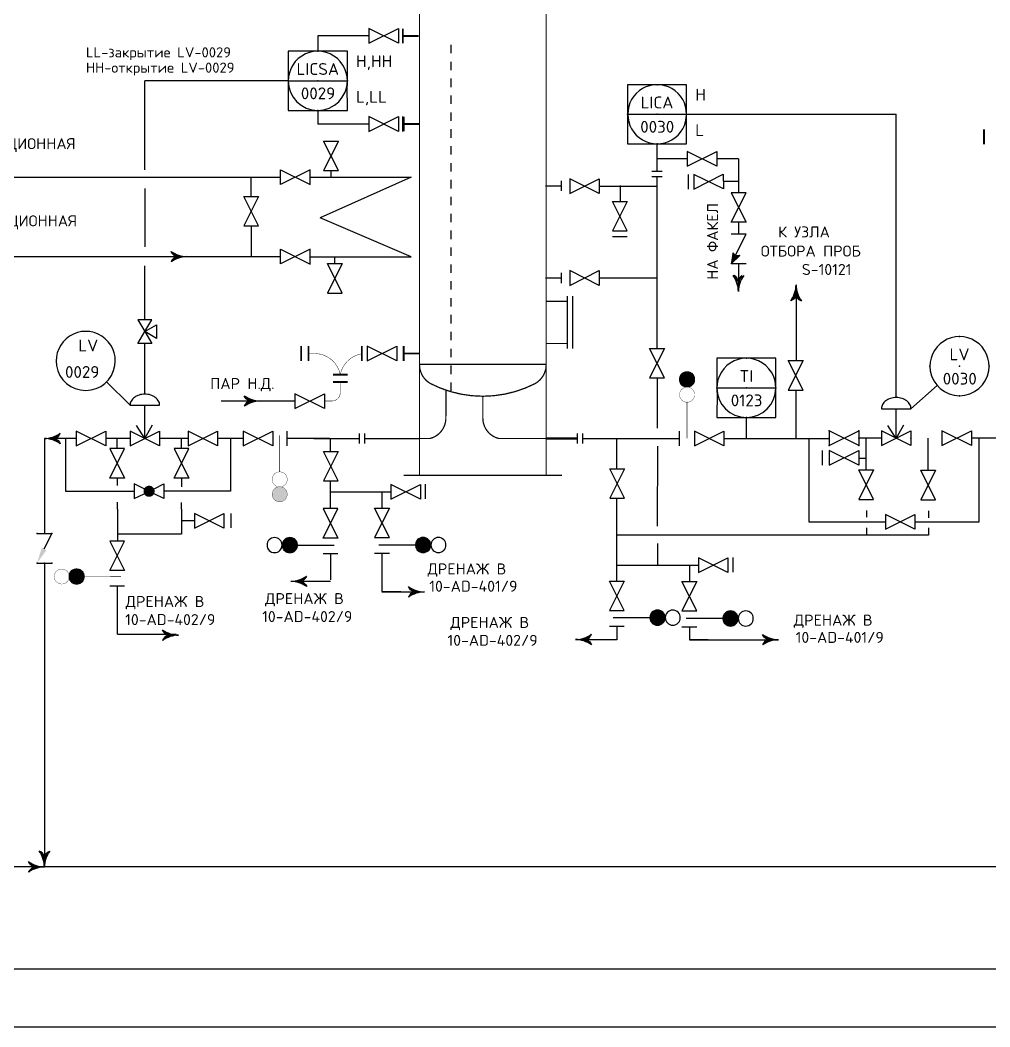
# Model space of a CAD drawing. Extents: x 71 to 279, y 48 to 143.
# Drawn here: x 145.03 to 156.51, y 52.26 to 64.18 of the extents above; entities that cross this region are included whole.
import ezdxf
from ezdxf.enums import TextEntityAlignment as Align

# ---------------------------------------------------------------- set-up
doc = ezdxf.new("R2010")
doc.units = 0
doc.header["$MEASUREMENT"] = 0
doc.linetypes.add('DASH', pattern=[0.15625, 0.09375, -0.0625])
doc.linetypes.add('SDASH', pattern=[0.09375, 0.046875, -0.046875])
doc.layers.get('0').update_dxf_attribs({"linetype": 'CONTINUOUS'})
doc.layers.get('DEFPOINTS').update_dxf_attribs({"linetype": 'CONTINUOUS'})
for name, color, linetype in [('DESIGNDATA', 7, 'CONTINUOUS'), ('IN-ATTRIBS', 7, 'CONTINUOUS'), ('IN-EQUIPMENT', 7, 'CONTINUOUS'), ('IN-INST-TAP', 7, 'CONTINUOUS'), ('IN-INSTRUMENT', 7, 'SDASH'), ('IN-MAJ-PROC', 7, 'CONTINUOUS'), ('IN-MIN-PROC', 7, 'CONTINUOUS'), ('IN-PNEUMATIC', 7, 'CONTINUOUS'), ('IN-TEXT', 51, 'CONTINUOUS')]:
    doc.layers.add(name, color=color, linetype=linetype)
doc.styles.add('ATTRIBS', font='SIMPLEX', dxfattribs={"width": 0.8, "height": 0.125})
doc.styles.add('NARROW', font='simplex', dxfattribs={"width": 0.75, "height": 0.1})
doc.styles.add('S1', font='SIMPLEX.shx')
doc.styles.add('SIMPLEX', font='SIMPLEX')

# ---------------------------------------------------------------- blocks, each defined once
blk = doc.blocks.new('VALVTEXT')
at = {"layer": 'IN-ATTRIBS'}
for p in [(0, 0.0625), (0, 0), (0.25, 0.0625), (0.25, 0), (0, -0.0625), (0.25, -0.0625)]:
    blk.add_point(p, dxfattribs=at)
at = {"layer": 'IN-ATTRIBS', "style": 'S1', "flags": 1}
for tag, p in [('IDNUM', (0.125, 0.5625)), ('DWGNO', (0.125, 0.4375)), ('FILENO', (0.125, 0.3125))]:
    blk.add_attdef(tag, text='', height=0.1, dxfattribs=at).set_placement(p, align=Align.CENTER)
at = {"layer": 'IN-ATTRIBS', "style": 'S1'}
for tag, p in [('MODE', (0.125, 0.078125)), ('SIZE', (0.125, -0.1875))]:
    blk.add_attdef(tag, text='', height=0.1, dxfattribs=at).set_placement(p, align=Align.CENTER)
blk = doc.blocks.new('BUBTEXT')
at = {"layer": 'IN-ATTRIBS'}
for p in [(0, 0.25), (-0.25, 0), (0, 0), (0.25, 0), (0, -0.25)]:
    blk.add_point(p, dxfattribs=at)
at = {"layer": 'IN-ATTRIBS', "flags": 1}
for tag, style, width, p in [('IDNUM', 'ATTRIBS', 0.8, (0.0087, 0.5838)), ('DWGNO', 'ATTRIBS', 0.8, (0.0029, 0.4474)), ('FILENO', 'ATTRIBS', 0.8, (-0.003, 0.3111)), ('LOC', 'ATTRIBS', 0.8, (-0.0799, -0.422)), ('SIG', 'ATTRIBS', 0.8, (-0.0872, -0.5633)), ('INSTALL', 'ATTRIBS', 0.8, (-0.0872, -0.6994)), ('SERV', 'ATTRIBS', 0.8, (-0.0834, -0.8376)), ('DATE', 'ATTRIBS', 0.8, (-0.0881, -0.9694)), ('DES', 'NARROW', 0.75, (-0.0866, -1.1017)), ('CSYS', 'NARROW', 0.75, (-0.0866, -1.2425))]:
    blk.add_attdef(tag, text='', height=0.1, dxfattribs=dict(at, style=style, width=width)).set_placement(p, align=Align.CENTER)
at = {"layer": 'IN-ATTRIBS', "style": 'ATTRIBS', "flags": 1}
blk.add_attdef('SYSCDI', text='', height=0.1, dxfattribs=at).set_placement((-0.3125, 0.3125), align=Align.RIGHT)
at = {"layer": 'IN-ATTRIBS', "style": 'S1'}
for tag, p in [('XT', (0.3241, 0.2568)), ('A1', (0.3233, 0.1153)), ('A2', (0.3233, -0.0347)), ('A3', (0.3233, -0.1847)), ('RES', (0.3233, -0.3422))]:
    blk.add_attdef(tag, p, '', height=0.1, dxfattribs=at)
at = {"layer": 'IN-ATTRIBS', "style": 'ATTRIBS'}
blk.add_attdef('SYSCDV', text='', height=0.1, dxfattribs=at).set_placement((-0.3125, 0.1411), align=Align.RIGHT)
at = {"layer": 'IN-ATTRIBS', "style": 'S1'}
for tag, p in [('INSTTYPE', (-0.0002, 0.0499)), ('TAGNUM', (0.0019, -0.1561)), ('MD', (0.4017, -0.5655)), ('SZ', (0.4017, -0.6963))]:
    blk.add_attdef(tag, text='', height=0.1, dxfattribs=at).set_placement(p, align=Align.CENTER)
blk = doc.blocks.new('PH29')
at = {"layer": 'IN-ATTRIBS'}
for p in [(0, 0.25), (-0.25, 0), (0, 0), (0.25, 0), (0, -0.25)]:
    blk.add_point(p, dxfattribs=at)
at = {"layer": 'IN-ATTRIBS', "flags": 1}
for tag, style, width, p in [('IDNUM', 'ATTRIBS', 0.8, (0.0087, 0.5838)), ('DWGNO', 'ATTRIBS', 0.8, (0.0029, 0.4474)), ('FILENO', 'ATTRIBS', 0.8, (-0.003, 0.3111)), ('LOC', 'ATTRIBS', 0.8, (-0.0799, -0.422)), ('SIG', 'ATTRIBS', 0.8, (-0.0872, -0.5633)), ('INSTALL', 'ATTRIBS', 0.8, (-0.0872, -0.6994)), ('SERV', 'ATTRIBS', 0.8, (-0.0834, -0.8376)), ('DATE', 'ATTRIBS', 0.8, (-0.0881, -0.9694)), ('DES', 'NARROW', 0.75, (-0.0866, -1.1017)), ('CSYS', 'NARROW', 0.75, (-0.0866, -1.2425))]:
    blk.add_attdef(tag, text='', height=0.1, dxfattribs=dict(at, style=style, width=width)).set_placement(p, align=Align.CENTER)
at = {"layer": 'IN-ATTRIBS', "style": 'ATTRIBS', "flags": 1}
blk.add_attdef('SYSCDI', text='', height=0.1, dxfattribs=at).set_placement((-0.3125, 0.3125), align=Align.RIGHT)
at = {"layer": 'IN-ATTRIBS', "style": 'S1'}
for tag, p in [('XT', (0.3241, 0.2568)), ('A1', (0.3233, 0.1153)), ('A2', (0.3233, -0.0347)), ('A3', (0.3233, -0.1847)), ('RES', (0.3233, -0.3422))]:
    blk.add_attdef(tag, p, '', height=0.1, dxfattribs=at)
at = {"layer": 'IN-ATTRIBS', "style": 'ATTRIBS'}
blk.add_attdef('SYSCDV', text='', height=0.1, dxfattribs=at).set_placement((-0.3125, 0.1411), align=Align.RIGHT)
at = {"layer": 'IN-ATTRIBS', "style": 'S1'}
for tag, p in [('INSTTYPE', (-0.0002, 0.0499)), ('TAGNUM', (0.0019, -0.1561)), ('MD', (0.4017, -0.5655)), ('SZ', (0.4017, -0.6963))]:
    blk.add_attdef(tag, text='', height=0.1, dxfattribs=at).set_placement(p, align=Align.CENTER)

msp = doc.modelspace()

# ---------------------------------------------------------------- hatches: boundary and pattern name
h = msp.add_hatch()
h.set_pattern_fill('ANSI37', color=2, scale=0.00014, angle=-90, style=0)
h.set_pattern_definition([(315, (-147.2585619, 497.06890536), (0.00031430896424, 0.00031430896424), []), (45, (-147.2585619, 497.06890536), (-0.00031430896424, 0.00031430896424), [])])
edge = h.paths.add_edge_path()
edge.add_line((153.452, 61.295), (153.552, 61.392))
edge.add_line((153.552, 61.392), (153.499, 61.387))
edge.add_line((153.499, 61.387), (153.473, 61.426))
edge.add_line((153.473, 61.426), (153.453, 61.296))
h = msp.add_hatch()
h.set_pattern_fill('ANSI37', color=2, scale=0.00014, style=0)
h.set_pattern_definition([(45, (-263.2072782, -222.72118416), (-0.00031430896424, 0.00031430896424), []), (135, (-263.2072782, -222.72118416), (-0.00031430896424, -0.00031430896424), [])])
edge = h.paths.add_edge_path()
edge.add_arc((152.928, 59.925), 0.0892, 359.9532, 539.9532)
edge.add_arc((152.928, 59.925), 0.0892, 179.9532, 359.9532)
h = msp.add_hatch()
h.set_pattern_fill('ANSI35', color=2, scale=0.00014, style=0)
h.set_pattern_definition([(45, (-259.6896167, -224.8749645), (-0.0006286179285, 0.0006286179285), []), (45, (-259.6889881, -224.8749645), (-0.0006286179285, 0.0006286179285), [0.00111125, -0.00022225, 0, -0.00022225])])
edge = h.paths.add_edge_path()
edge.add_arc((148.104, 58.564), 0.0892, 179.9534, 359.9534)
edge.add_arc((148.104, 58.564), 0.0892, 359.9534, 539.9534)
h = msp.add_hatch()
h.set_pattern_fill('ANSI37', color=2, scale=0.00014, style=0)
h.set_pattern_definition([(135.01658687, (472.05673265, -226.4386483), (0.00031421796004, 0.0003143999421), []), (45.01658687, (472.05673265, -226.4386483), (0.0003143999421, -0.00031421796004), [])])
edge = h.paths.add_edge_path()
edge.add_arc((148.225, 57.962), 0.0892, 270.0166, 450.0166)
edge.add_arc((148.225, 57.962), 0.0892, 90.0166, 270.0166)
h = msp.add_hatch()
h.set_pattern_fill('ANSI37', color=2, scale=0.00014, style=0)
h.set_pattern_definition([(45, (-173.94627504, -226.53191884), (-0.00031430896424, 0.00031430896424), []), (135, (-173.94627504, -226.53191884), (-0.00031430896424, -0.00031430896424), [])])
edge = h.paths.add_edge_path()
edge.add_arc((149.803, 57.963), 0.0892, 90, 270)
edge.add_arc((149.803, 57.963), 0.0892, 270, 450)
h = msp.add_hatch()
h.set_pattern_fill('ANSI37', color=2, scale=0.00014, style=0)
h.set_pattern_definition([(45, (-260.8601394, -235.32330407), (-0.00031430896424, 0.00031430896424), []), (135, (-260.8601394, -235.32330407), (-0.00031430896424, -0.00031430896424), [])])
edge = h.paths.add_edge_path()
edge.add_arc((145.7, 57.59), 0.0892, -89.9468, 90.0532, ccw=False)
edge.add_arc((145.7, 57.59), 0.0892, 90.0532, 270.0532, ccw=False)
h = msp.add_hatch()
h.set_pattern_fill('ANSI37', color=2, scale=0.00014, style=0)
h.set_pattern_definition([(45, (-171.17174664, -227.39156094), (-0.00031430896424, 0.00031430896424), []), (135, (-171.17174664, -227.39156094), (-0.00031430896424, -0.00031430896424), [])])
edge = h.paths.add_edge_path()
edge.add_arc((152.578, 57.103), 0.0892, 90, 270)
edge.add_arc((152.578, 57.103), 0.0892, 270, 450)
h = msp.add_hatch()
h.set_pattern_fill('ANSI37', color=2, scale=0.00014, style=0)
h.set_pattern_definition([(45, (-170.3074646, -227.40117207), (-0.00031430896424, 0.00031430896424), []), (135, (-170.3074646, -227.40117207), (-0.00031430896424, -0.00031430896424), [])])
edge = h.paths.add_edge_path()
edge.add_arc((153.442, 57.093), 0.0892, 90, 270)
edge.add_arc((153.442, 57.093), 0.0892, 270, 450)

# ---------------------------------------------------------------- linework, layer by layer
at = {"color": 7, "linetype": 'Continuous'}
for p, q in [((148.556, 63.993), (148.556, 63.812)), ((148.206, 63.462), (146.508, 63.462)), ((148.556, 63.112), (148.556, 62.95))]:
    msp.add_line(p, q, dxfattribs=at)
at = {"color": 5, "linetype": 'DASH'}
msp.add_line((150.135, 59.788), (150.135, 63.913), dxfattribs=at)
at = {"linetype": 'Continuous'}
for p, q in [((148.206, 63.462), (148.906, 63.462)), ((152.222, 63.066), (152.922, 63.066)), ((152.922, 63.066), (155.404, 63.066)), ((155.404, 59.71), (155.404, 63.066)), ((152.572, 62.39), (152.572, 62.716)), ((146.508, 62.188), (146.508, 61.496)), ((146.508, 60.631), (146.508, 61.271)), ((155.404, 60.21), (155.404, 60.21)), ((153.28, 59.825), (153.98, 59.825)), ((153.63, 59.225), (153.63, 59.475)), ((146.508, 59.226), (146.408, 59.38)), ((146.508, 59.225), (146.597, 59.386)), ((155.404, 59.226), (155.304, 59.38)), ((155.404, 59.225), (155.493, 59.386)), ((148.706, 57.766), (148.706, 57.733))]:
    msp.add_line(p, q, dxfattribs=at)
msp.add_line((149.563, 62.863), (149.563, 63.038))
at = {"color": 5, "linetype": 'Continuous'}
for p, q in [((152.93, 62.538), (152.573, 62.538)), ((153.536, 62.539), (153.28, 62.539)), ((153.536, 62.539), (153.536, 62.136)), ((148.712, 62.399), (148.712, 62.321)), ((143.125, 62.321), (148.115, 62.321)), ((147.766, 62.093), (147.766, 62.319)), ((148.465, 62.321), (149.663, 62.321)), ((149.663, 62.321), (148.582, 61.839)), ((152.572, 60.292), (152.572, 62.328)), ((153.536, 62.268), (153.357, 62.268)), ((151.889, 62.214), (152.572, 62.214)), ((152.134, 62.22), (152.134, 62.033)), ((149.663, 61.377), (148.582, 61.839)), ((153.535, 61.786), (153.535, 61.645)), ((147.766, 61.743), (147.766, 61.377)), ((143.185, 61.379), (148.115, 61.379)), ((148.465, 61.377), (149.663, 61.377)), ((148.758, 61.298), (148.758, 61.377)), ((153.536, 61.295), (153.536, 60.967)), ((152.572, 61.126), (151.889, 61.126)), ((154.219, 61.044), (154.219, 60.148)), ((152.572, 59.942), (152.572, 59.348)), ((154.214, 59.798), (154.214, 59.225)), ((148.285, 59.669), (147.413, 59.669)), ((145.57, 59.225), (145.57, 58.6)), ((146.182, 59.105), (146.182, 59.222)), ((146.942, 59.105), (146.942, 59.225)), ((147.522, 59.225), (147.522, 58.6)), ((148.706, 59.072), (148.706, 59.225)), ((151.69, 59.225), (152.84, 59.225)), ((152.097, 58.867), (152.097, 59.227)), ((153.365, 59.225), (154.61, 59.225)), ((154.37, 59.225), (154.37, 58.238)), ((155.229, 59.228), (154.96, 59.228)), ((155.048, 58.852), (155.048, 59.228)), ((155.783, 58.85), (155.783, 59.228)), ((156.969, 59.228), (156.296, 59.228)), ((156.388, 58.238), (156.388, 59.228)), ((152.576, 59.134), (152.574, 58.185)), ((146.182, 58.755), (146.182, 58.669)), ((146.942, 58.754), (146.942, 58.654)), ((148.706, 58.396), (148.706, 58.722)), ((145.57, 58.6), (146.383, 58.6)), ((147.522, 58.6), (146.733, 58.6)), ((148.706, 58.594), (149.316, 58.594)), ((149.315, 58.594), (149.315, 58.401)), ((149.316, 58.594), (149.422, 58.594)), ((146.185, 58.388), (146.185, 58.472)), ((146.942, 58.389), (146.942, 58.467)), ((152.097, 57.536), (152.097, 58.517)), ((146.185, 58.388), (146.185, 58.015)), ((146.942, 58.389), (146.942, 58.09)), ((155.052, 58.372), (155.052, 58.293)), ((155.787, 58.37), (155.787, 58.284)), ((147.095, 58.25), (146.942, 58.25)), ((154.37, 58.238), (155.279, 58.238)), ((155.626, 58.238), (156.388, 58.238)), ((146.94, 58.091), (146.185, 58.091)), ((155.787, 58.08), (152.097, 58.08)), ((155.052, 58.167), (155.052, 58.079)), ((155.787, 58.168), (155.787, 58.08)), ((152.576, 57.98), (152.576, 57.723)), ((148.706, 57.859), (148.706, 57.55)), ((149.315, 57.865), (149.315, 57.412)), ((152.097, 57.725), (152.955, 57.725)), ((152.955, 57.725), (153.062, 57.725)), ((152.955, 57.725), (152.955, 57.532)), ((148.706, 57.533), (148.237, 57.533)), ((146.182, 57.475), (146.182, 56.907)), ((149.538, 57.408), (149.315, 57.408)), ((149.315, 57.408), (149.818, 57.408)), ((146.186, 56.907), (146.877, 56.907)), ((152.097, 57), (152.097, 56.842)), ((152.955, 56.995), (152.955, 56.842)), ((152.097, 56.842), (151.628, 56.842)), ((152.955, 56.842), (154.009, 56.842)), ((153.178, 56.842), (152.955, 56.842)), ((97.353, 52.943), (166.985, 52.943))]:
    msp.add_line(p, q, dxfattribs=at)
at = {"color": 2}
for p, q in [((152.942, 62.351), (152.942, 62.179)), ((152.047, 61.619), (152.219, 61.619)), ((153.627, 61.645), (153.452, 61.645)), ((153.452, 61.295), (153.627, 61.645)), ((153.473, 61.426), (153.453, 61.296)), ((153.499, 61.387), (153.473, 61.426)), ((153.452, 61.295), (153.552, 61.392)), ((153.552, 61.392), (153.499, 61.387)), ((153.627, 61.295), (153.452, 61.295)), ((146.333, 59.619), (146.683, 59.619)), ((146.508, 59.225), (146.508, 59.619)), ((155.229, 59.578), (155.579, 59.578)), ((155.404, 59.228), (155.404, 59.578)), ((147.673, 59.138), (148.023, 59.313)), ((148.023, 59.138), (147.673, 59.313)), ((147.673, 59.313), (147.673, 59.138)), ((148.023, 59.313), (148.023, 59.138)), ((148.191, 59.313), (148.191, 59.138)), ((152.84, 59.138), (152.84, 59.313)), ((155.579, 59.141), (155.229, 59.316)), ((155.229, 59.141), (155.579, 59.316)), ((155.229, 59.316), (155.229, 59.141)), ((155.579, 59.316), (155.579, 59.141)), ((154.529, 59.081), (154.529, 58.911)), ((154.961, 58.993), (155.048, 58.993)), ((149.828, 58.683), (149.828, 58.509)), ((147.526, 58.335), (147.526, 58.165)), ((148.618, 58.396), (148.794, 58.046)), ((148.793, 58.396), (148.618, 58.396)), ((148.619, 58.046), (148.793, 58.396)), ((149.403, 58.401), (149.228, 58.051)), ((149.403, 58.051), (149.228, 58.401)), ((149.228, 58.401), (149.403, 58.401)), ((146.094, 57.66), (146.269, 58.01)), ((146.269, 58.01), (146.094, 58.01)), ((146.094, 58.01), (146.269, 57.66)), ((148.311, 57.961), (148.749, 57.961)), ((148.794, 58.046), (148.619, 58.046)), ((149.228, 58.051), (149.403, 58.051)), ((149.717, 57.961), (149.28, 57.961)), ((148.794, 57.859), (148.619, 57.859)), ((149.228, 57.865), (149.403, 57.865)), ((145.232, 57.75), (145.407, 57.75)), ((153.468, 57.815), (153.468, 57.642)), ((146.269, 57.66), (146.094, 57.66)), ((152.184, 57.186), (152.009, 57.536)), ((152.184, 57.536), (152.009, 57.186)), ((152.009, 57.536), (152.184, 57.536)), ((153.042, 57.182), (152.867, 57.532)), ((153.042, 57.532), (152.867, 57.182)), ((152.867, 57.532), (153.042, 57.532)), ((146.269, 57.475), (146.094, 57.475)), ((152.009, 57.186), (152.184, 57.186)), ((152.867, 57.182), (153.042, 57.182)), ((152.492, 57.101), (152.054, 57.101)), ((153.356, 57.092), (152.918, 57.092)), ((152.009, 57), (152.184, 57)), ((152.867, 56.995), (153.042, 56.995))]:
    msp.add_line(p, q, dxfattribs=at)
at = {"color": 3, "linetype": 'Continuous'}
for p, q in [((148.696, 59.225), (148.509, 59.225)), ((166.607, 54.15), (144.781, 54.15))]:
    msp.add_line(p, q, dxfattribs=at)
at = {"linetype": 'DASH'}
msp.add_line((148.783, 59.225), (148.783, 59.225), dxfattribs=at)
at = {"color": 6, "linetype": 'Continuous'}
msp.add_line((71.634, 52.255), (266.486, 52.255), dxfattribs=at)
at = {"color": 2}
for points in [[(149.16, 63.906), (149.51, 64.081), (149.51, 63.906), (149.16, 64.081)], [(149.16, 62.863), (149.51, 63.038), (149.51, 62.863), (149.16, 63.038)], [(148.799, 62.399), (148.624, 62.749), (148.799, 62.749), (148.624, 62.399)], [(152.93, 62.451), (153.28, 62.626), (153.28, 62.451), (152.93, 62.626)], [(148.115, 62.409), (148.465, 62.234), (148.465, 62.409), (148.115, 62.234)], [(151.539, 62.127), (151.889, 62.302), (151.889, 62.127), (151.539, 62.302)], [(153.358, 62.181), (153.007, 62.354), (153.008, 62.179), (153.357, 62.356)], [(153.452, 62.136), (153.627, 61.786), (153.452, 61.786), (153.627, 62.136)], [(147.854, 61.743), (147.679, 62.093), (147.854, 62.093), (147.679, 61.743)], [(152.22, 62.033), (152.045, 61.683), (152.22, 61.683), (152.045, 62.033)], [(148.115, 61.468), (148.465, 61.292), (148.465, 61.467), (148.115, 61.293)], [(148.846, 60.948), (148.671, 61.298), (148.846, 61.298), (148.671, 60.948)], [(151.539, 61.039), (151.889, 61.214), (151.889, 61.039), (151.539, 61.214)], [(149.141, 60.144), (149.491, 60.319), (149.491, 60.144), (149.141, 60.319)], [(152.66, 59.942), (152.485, 60.292), (152.66, 60.292), (152.485, 59.942)], [(154.301, 59.798), (154.126, 60.148), (154.301, 60.148), (154.126, 59.798)], [(148.285, 59.581), (148.635, 59.756), (148.635, 59.581), (148.285, 59.756)], [(145.695, 59.138), (146.045, 59.313), (146.045, 59.138), (145.695, 59.313)], [(146.333, 59.138), (146.683, 59.313), (146.683, 59.138), (146.333, 59.313)], [(147.02, 59.138), (147.37, 59.313), (147.37, 59.138), (147.02, 59.313)], [(153.365, 59.137), (153.015, 59.313), (153.015, 59.138), (153.365, 59.312)], [(154.61, 59.141), (154.96, 59.316), (154.96, 59.141), (154.61, 59.316)], [(155.946, 59.141), (156.296, 59.316), (156.296, 59.141), (155.946, 59.316)], [(146.094, 58.755), (146.269, 59.105), (146.094, 59.105), (146.269, 58.755)], [(146.855, 58.755), (147.03, 59.105), (146.855, 59.105), (147.03, 58.755)], [(148.797, 58.722), (148.622, 59.072), (148.797, 59.072), (148.622, 58.722)], [(154.61, 58.908), (154.96, 59.083), (154.96, 58.908), (154.61, 59.083)], [(152.187, 58.517), (152.012, 58.867), (152.187, 58.867), (152.012, 58.517)], [(155.135, 58.502), (154.96, 58.852), (155.135, 58.852), (154.96, 58.502)], [(155.871, 58.5), (155.696, 58.85), (155.871, 58.85), (155.696, 58.5)], [(149.422, 58.505), (149.772, 58.68), (149.772, 58.505), (149.422, 58.68)], [(147.445, 58.163), (147.095, 58.338), (147.095, 58.163), (147.445, 58.338)], [(155.276, 58.149), (155.626, 58.324), (155.626, 58.149), (155.276, 58.324)], [(153.062, 57.638), (153.412, 57.813), (153.412, 57.638), (153.062, 57.813)]]:
    msp.add_lwpolyline(points, close=True, dxfattribs=at)
for points in [[(148.906, 63.408), (148.906, 63.812), (148.206, 63.812), (148.206, 63.408)], [(148.206, 63.408), (148.206, 63.112), (148.906, 63.112), (148.902, 63.408)], [(152.922, 63.012), (152.922, 63.416), (152.222, 63.416), (152.222, 63.012)], [(152.222, 63.012), (152.222, 62.716), (152.922, 62.716), (152.922, 63.012)], [(153.98, 59.771), (153.98, 60.175), (153.28, 60.175), (153.28, 59.771)], [(153.284, 59.771), (153.28, 59.475), (153.98, 59.475), (153.98, 59.771)]]:
    msp.add_lwpolyline(points)
for points, const_width in [([(156.444, 62.886), (156.444, 62.711)], 0.021), ([(152.51, 62.39), (152.635, 62.39)], 0.015), ([(152.51, 62.328), (152.635, 62.328)], 0.015), ([(148.36, 60.319), (148.36, 60.144)], 0.021), ([(148.447, 60.319), (148.447, 60.144)], 0.021), ([(149.078, 60.144), (149.078, 60.319)], 0.021), ([(148.91, 59.981), (148.735, 59.981)], 0.021), ([(148.91, 59.894), (148.735, 59.894)], 0.021), ([(152.928, 59.663), (152.928, 59.225)], 0.007), ([(149.049, 59.163), (149.049, 59.288)], 0.015), ([(149.111, 59.163), (149.111, 59.288)], 0.015), ([(151.63, 59.288), (151.63, 59.163)], 0.015), ([(151.692, 59.288), (151.692, 59.163)], 0.015), ([(148.105, 58.827), (148.105, 59.264)], 0.007), ([(145.788, 57.59), (146.225, 57.591)], 0.007)]:
    msp.add_lwpolyline(points, dxfattribs=dict(at, const_width=const_width))
at = {"color": 5, "linetype": 'Continuous'}
for points in [[(146.881, 61.379, -0.206864), (146.818, 61.441)], [(147.006, 61.379, 0.150368), (146.818, 61.316)], [(146.881, 61.379, 0.206864), (146.818, 61.316)], [(153.536, 60.967, 0.150368), (153.474, 61.154)], [(153.536, 61.092, 0.206864), (153.474, 61.154)], [(153.536, 61.092, -0.206864), (153.599, 61.154)], [(154.219, 61.044, 0.150368), (154.281, 60.856)], [(154.219, 60.919, -0.206864), (154.156, 60.856)], [(154.219, 60.919, 0.206864), (154.281, 60.856)], [(147.747, 59.669, -0.206864), (147.685, 59.731)], [(147.872, 59.669, 0.150368), (147.685, 59.606)], [(147.747, 59.669, 0.206864), (147.685, 59.606)], [(148.237, 57.533, 0.150368), (148.425, 57.595)], [(148.362, 57.533, 0.206864), (148.425, 57.595)], [(148.362, 57.533, -0.206864), (148.425, 57.47)], [(149.693, 57.408, -0.206864), (149.63, 57.471)], [(149.693, 57.408, 0.206864), (149.63, 57.346)], [(149.818, 57.408, 0.150368), (149.63, 57.346)], [(146.781, 56.895, -0.206864), (146.719, 56.958)], [(146.781, 56.895, 0.206864), (146.719, 56.833)], [(146.906, 56.895, 0.150368), (146.719, 56.833)], [(151.608, 56.843, 0.150368), (151.796, 56.906)], [(151.733, 56.843, 0.206864), (151.796, 56.906)], [(153.884, 56.842, -0.206864), (153.822, 56.904)], [(151.733, 56.843, -0.206864), (151.796, 56.781)], [(154.009, 56.842, 0.150368), (153.822, 56.779)], [(153.884, 56.842, 0.206864), (153.822, 56.779)]]:
    msp.add_lwpolyline(points, format="xyb", dxfattribs=at)
at = {"linetype": 'Continuous'}
for points in [[(146.508, 60.491), (146.589, 60.631), (146.427, 60.631)], [(146.508, 60.491), (146.589, 60.35), (146.427, 60.35)], [(146.508, 60.491), (146.648, 60.571), (146.648, 60.41)]]:
    msp.add_lwpolyline(points, close=True, dxfattribs=at)
at = {"color": 5, "linetype": 'Continuous', "const_width": 0.005}
for points in [[(148.447, 60.231), (148.51, 60.231, -0.365938), (148.822, 59.981), (148.822, 59.981)], [(149.078, 60.228), (149.078, 60.228, 0.314908), (148.822, 59.981), (148.822, 59.981)], [(148.822, 59.894), (148.822, 59.769, -0.414214), (148.722, 59.669), (148.635, 59.669)]]:
    msp.add_lwpolyline(points, format="xyb", dxfattribs=at)
at = {"color": 2}
for points, const_width in [([(153.018, 59.925, 1), (152.839, 59.925, 1)], 0.0035), ([(153.018, 59.744, 1), (152.839, 59.744, 1)], 0.0035), ([(148.015, 58.74, 1), (148.194, 58.74, 1)], 0.0035), ([(146.525, 58.6, 1), (146.591, 58.6, 1)], 0.0656), ([(148.015, 58.564, 1), (148.194, 58.564, 1)], 0.0035), ([(145.524, 57.679, -1), (145.524, 57.501, -1)], 0.0035), ([(145.7, 57.679, -1), (145.7, 57.501, -1)], 0.0035)]:
    msp.add_lwpolyline(points, format="xyb", close=True, dxfattribs=dict(at, const_width=const_width))
for points in [[(146.683, 59.619, 0.126822), (146.671, 59.667, 0.10607), (146.632, 59.712, 0.085783), (146.577, 59.74, 0.075445), (146.508, 59.75, 0.075445), (146.439, 59.74, 0.085783), (146.384, 59.712, 0.10607), (146.345, 59.667, 0.126822), (146.333, 59.619)], [(155.579, 59.578, 0.126822), (155.567, 59.627, 0.10607), (155.528, 59.671, 0.085783), (155.473, 59.699, 0.075445), (155.404, 59.71, 0.075445), (155.335, 59.699, 0.085783), (155.28, 59.671, 0.10607), (155.242, 59.627, 0.126822), (155.229, 59.578)]]:
    msp.add_lwpolyline(points, format="xyb", dxfattribs=at)
for points in [[(146.499, 58.63), (146.383, 58.688), (146.383, 58.513), (146.499, 58.571)], [(146.617, 58.63), (146.733, 58.688), (146.733, 58.513), (146.617, 58.571)], [(145.232, 58.1), (145.407, 58.1), (145.314, 57.915)]]:
    msp.add_lwpolyline(points, dxfattribs=at)
at = {"color": 3}
for points in [[(145.194, 54.15, -0.206864), (145.132, 54.213)], [(145.319, 54.15, 0.150368), (145.132, 54.088)], [(145.194, 54.15, 0.206864), (145.132, 54.088)]]:
    msp.add_lwpolyline(points, format="xyb", dxfattribs=at)
for centre, radius, start, end in [((148.556, 63.462), 0.35, 351.1529, 188.8471), ((148.556, 63.462), 0.35, 180, 360), ((152.574, 63.068), 0.348, 359.6296, 180.3704), ((152.574, 63.064), 0.348, 179.6296, 0.3704), ((145.808, 60.144), 0.35, 351.1624, 188.8566), ((156.154, 60.082), 0.35, 351.1529, 188.8471), ((153.63, 59.825), 0.35, 351.1529, 188.8471), ((145.808, 60.144), 0.35, 188.8566, 351.1624), ((156.154, 60.082), 0.35, 188.8471, 351.1529), ((153.63, 59.825), 0.35, 180, 0)]:
    msp.add_arc(centre, radius, start, end)
at = {"color": 5, "linetype": 'Continuous'}
for centre, start, end in [((147.014, 61.715), 234.4623, 268.6678), ((153.872, 60.959), 144.4623, 178.6678), ((153.883, 61.052), 324.4623, 358.6678), ((147.88, 60.005), 234.4623, 268.6678), ((148.23, 57.197), 54.4623, 88.6678), ((149.825, 57.744), 234.4623, 268.6678), ((146.914, 57.231), 234.4623, 268.6678), ((154.017, 57.178), 234.4623, 268.6678), ((151.6, 56.508), 54.4623, 88.6678)]:
    msp.add_arc(centre, 0.336, start, end, dxfattribs=at)
at = {"color": 2}
for centre, start, end in [((148.044, 57.962), 90.0166, 270.0166), ((148.044, 57.962), 270.0166, 90.0166), ((148.225, 57.962), 90.0166, 270.0166), ((148.225, 57.962), 270.0166, 90.0166), ((149.803, 57.963), 90, 270), ((149.803, 57.963), 270, 90), ((149.984, 57.963), 90, 270), ((149.984, 57.963), 270, 90), ((152.578, 57.103), 90, 270), ((152.578, 57.103), 270, 90), ((152.759, 57.103), 90, 270), ((152.759, 57.103), 270, 90), ((153.442, 57.093), 90, 270), ((153.442, 57.093), 270, 90), ((153.623, 57.093), 90, 270), ((153.623, 57.093), 270, 90)]:
    msp.add_arc(centre, 0.0892, start, end, dxfattribs=at)
at = {"color": 3}
msp.add_arc((145.327, 54.486), 0.336, 234.4623, 268.6678, dxfattribs=at)
for p in [(155.229, 59.228), (155.579, 59.228)]:
    msp.add_point(p)
at = {"color": 5, "linetype": 'Continuous'}
for points in [[(146.852, 61.42), (146.826, 61.425), (146.818, 61.441)], [(146.888, 61.403), (146.837, 61.41), (146.852, 61.42), (146.826, 61.425)], [(146.852, 61.338), (146.826, 61.333), (146.818, 61.316)], [(146.888, 61.355), (146.837, 61.347), (146.852, 61.338), (146.826, 61.333)], [(146.927, 61.39), (146.85, 61.397), (146.888, 61.403), (146.837, 61.41)], [(146.927, 61.367), (146.85, 61.36), (146.888, 61.355), (146.837, 61.347)], [(146.966, 61.382), (146.864, 61.387), (146.927, 61.39), (146.85, 61.397)], [(146.966, 61.375), (146.864, 61.371), (146.927, 61.367), (146.85, 61.36)], [(147.006, 61.379), (146.881, 61.379), (146.966, 61.382), (146.864, 61.387)], [(147.006, 61.379), (146.881, 61.379), (146.966, 61.375), (146.864, 61.371)], [(153.495, 61.12), (153.49, 61.146), (153.474, 61.154)], [(153.51, 61.104), (153.503, 61.156), (153.493, 61.14), (153.488, 61.166)], [(153.523, 61.066), (153.516, 61.143), (153.51, 61.104), (153.503, 61.156)], [(153.531, 61.027), (153.526, 61.128), (153.523, 61.066), (153.516, 61.143)], [(153.536, 60.967), (153.536, 61.092), (153.533, 61.007), (153.528, 61.108)], [(153.535, 60.987), (153.535, 61.112), (153.538, 61.027), (153.543, 61.128)], [(153.538, 61.027), (153.543, 61.128), (153.546, 61.066), (153.553, 61.143)], [(153.546, 61.066), (153.553, 61.143), (153.559, 61.104), (153.566, 61.156)], [(153.559, 61.104), (153.566, 61.156), (153.576, 61.14), (153.581, 61.166)], [(153.577, 61.12), (153.582, 61.146), (153.599, 61.154)], [(154.207, 60.965), (154.2, 60.888), (154.195, 60.927), (154.187, 60.875)], [(154.215, 61.004), (154.211, 60.903), (154.207, 60.965), (154.2, 60.888)], [(154.219, 61.044), (154.219, 60.919), (154.215, 61.004), (154.211, 60.903)], [(154.219, 61.044), (154.219, 60.919), (154.222, 61.004), (154.227, 60.903)], [(154.222, 61.004), (154.227, 60.903), (154.23, 60.965), (154.237, 60.888)], [(154.23, 60.965), (154.237, 60.888), (154.243, 60.927), (154.25, 60.875)], [(154.178, 60.89), (154.172, 60.864), (154.156, 60.856)], [(154.195, 60.927), (154.187, 60.875), (154.178, 60.89), (154.172, 60.864)], [(154.243, 60.927), (154.25, 60.875), (154.26, 60.89), (154.265, 60.864)], [(154.26, 60.89), (154.265, 60.864), (154.281, 60.856)], [(147.719, 59.71), (147.693, 59.715), (147.685, 59.731)], [(147.719, 59.628), (147.693, 59.623), (147.685, 59.606)], [(147.755, 59.693), (147.704, 59.7), (147.719, 59.71), (147.693, 59.715)], [(147.755, 59.645), (147.704, 59.638), (147.719, 59.628), (147.693, 59.623)], [(147.793, 59.68), (147.716, 59.688), (147.755, 59.693), (147.704, 59.7)], [(147.793, 59.658), (147.716, 59.65), (147.755, 59.645), (147.704, 59.638)], [(147.833, 59.672), (147.731, 59.677), (147.793, 59.68), (147.716, 59.688)], [(147.833, 59.666), (147.731, 59.661), (147.793, 59.658), (147.716, 59.65)], [(147.872, 59.669), (147.747, 59.669), (147.833, 59.672), (147.731, 59.677)], [(147.872, 59.669), (147.747, 59.669), (147.833, 59.666), (147.731, 59.661)], [(148.237, 57.533), (148.362, 57.533), (148.277, 57.536), (148.379, 57.541)], [(148.237, 57.533), (148.362, 57.533), (148.277, 57.53), (148.379, 57.525)], [(148.277, 57.536), (148.379, 57.541), (148.317, 57.544), (148.393, 57.552)], [(148.277, 57.53), (148.379, 57.525), (148.317, 57.522), (148.393, 57.514)], [(148.317, 57.544), (148.393, 57.552), (148.355, 57.557), (148.406, 57.564)], [(148.317, 57.522), (148.393, 57.514), (148.355, 57.509), (148.406, 57.501)], [(148.355, 57.557), (148.406, 57.564), (148.391, 57.574), (148.417, 57.579)], [(148.355, 57.509), (148.406, 57.501), (148.391, 57.492), (148.417, 57.487)], [(148.391, 57.574), (148.417, 57.579), (148.425, 57.595)], [(148.391, 57.492), (148.417, 57.487), (148.425, 57.47)], [(149.664, 57.449), (149.638, 57.454), (149.63, 57.471)], [(149.664, 57.367), (149.638, 57.362), (149.63, 57.346)], [(149.7, 57.432), (149.649, 57.44), (149.664, 57.449), (149.638, 57.454)], [(149.7, 57.384), (149.649, 57.377), (149.664, 57.367), (149.638, 57.362)], [(149.738, 57.419), (149.662, 57.427), (149.7, 57.432), (149.649, 57.44)], [(149.738, 57.397), (149.662, 57.389), (149.7, 57.384), (149.649, 57.377)], [(149.778, 57.411), (149.676, 57.416), (149.738, 57.419), (149.662, 57.427)], [(149.778, 57.405), (149.676, 57.4), (149.738, 57.397), (149.662, 57.389)], [(149.818, 57.408), (149.693, 57.408), (149.778, 57.411), (149.676, 57.416)], [(149.818, 57.408), (149.693, 57.408), (149.778, 57.405), (149.676, 57.4)], [(146.753, 56.936), (146.727, 56.941), (146.719, 56.958)], [(146.789, 56.919), (146.737, 56.927), (146.753, 56.936), (146.727, 56.941)], [(146.827, 56.906), (146.75, 56.914), (146.789, 56.919), (146.737, 56.927)], [(146.866, 56.898), (146.765, 56.903), (146.827, 56.906), (146.75, 56.914)], [(146.866, 56.892), (146.765, 56.887), (146.827, 56.884), (146.75, 56.876)], [(146.906, 56.895), (146.781, 56.895), (146.866, 56.898), (146.765, 56.903)], [(146.906, 56.895), (146.781, 56.895), (146.866, 56.892), (146.765, 56.887)], [(151.725, 56.868), (151.777, 56.875), (151.762, 56.885), (151.787, 56.89)], [(151.762, 56.885), (151.787, 56.89), (151.796, 56.906)], [(153.856, 56.883), (153.83, 56.888), (153.822, 56.904)], [(153.892, 56.866), (153.84, 56.873), (153.856, 56.883), (153.83, 56.888)], [(146.753, 56.854), (146.727, 56.849), (146.719, 56.833)], [(146.789, 56.871), (146.737, 56.864), (146.753, 56.854), (146.727, 56.849)], [(146.827, 56.884), (146.75, 56.876), (146.789, 56.871), (146.737, 56.864)], [(151.608, 56.843), (151.733, 56.843), (151.648, 56.847), (151.749, 56.852)], [(151.608, 56.843), (151.733, 56.843), (151.648, 56.84), (151.749, 56.835)], [(151.648, 56.847), (151.749, 56.852), (151.687, 56.855), (151.764, 56.862)], [(151.648, 56.84), (151.749, 56.835), (151.687, 56.832), (151.764, 56.825)], [(151.687, 56.855), (151.764, 56.862), (151.725, 56.868), (151.777, 56.875)], [(151.687, 56.832), (151.764, 56.825), (151.725, 56.819), (151.777, 56.812)], [(151.725, 56.819), (151.777, 56.812), (151.762, 56.802), (151.787, 56.797)], [(151.762, 56.802), (151.787, 56.797), (151.796, 56.781)], [(153.856, 56.801), (153.83, 56.796), (153.822, 56.779)], [(153.892, 56.818), (153.84, 56.81), (153.856, 56.801), (153.83, 56.796)], [(153.93, 56.853), (153.853, 56.86), (153.892, 56.866), (153.84, 56.873)], [(153.93, 56.83), (153.853, 56.823), (153.892, 56.818), (153.84, 56.81)], [(153.969, 56.845), (153.868, 56.85), (153.93, 56.853), (153.853, 56.86)], [(153.969, 56.838), (153.868, 56.834), (153.93, 56.83), (153.853, 56.823)], [(154.009, 56.842), (153.884, 56.842), (153.969, 56.845), (153.868, 56.85)], [(154.009, 56.842), (153.884, 56.842), (153.969, 56.838), (153.868, 56.834)]]:
    msp.add_solid(points, dxfattribs=at)
at = {"color": 2}
msp.add_solid([(145.288, 57.931), (145.232, 57.75), (145.341, 57.9)], dxfattribs=at)
at = {"color": 3}
for points in [[(145.166, 54.191), (145.14, 54.196), (145.132, 54.213)], [(145.202, 54.174), (145.15, 54.182), (145.166, 54.191), (145.14, 54.196)], [(145.24, 54.161), (145.163, 54.169), (145.202, 54.174), (145.15, 54.182)], [(145.279, 54.153), (145.178, 54.158), (145.24, 54.161), (145.163, 54.169)], [(145.279, 54.147), (145.178, 54.142), (145.24, 54.139), (145.163, 54.131)], [(145.319, 54.15), (145.194, 54.15), (145.279, 54.153), (145.178, 54.158)], [(145.319, 54.15), (145.194, 54.15), (145.279, 54.147), (145.178, 54.142)], [(145.166, 54.109), (145.14, 54.104), (145.132, 54.088)], [(145.202, 54.126), (145.15, 54.119), (145.166, 54.109), (145.14, 54.104)], [(145.24, 54.139), (145.163, 54.131), (145.202, 54.126), (145.15, 54.119)]]:
    msp.add_solid(points, dxfattribs=at)
at = {"layer": 'DEFPOINTS', "color": 7, "linetype": 'ByBlock'}
msp.add_point((149.76, 60.1), dxfattribs=at)
at = {"layer": 'IN-EQUIPMENT', "color": 6}
for p, q in [((149.563, 63.931), (149.563, 64.056)), ((149.75, 63.993), (149.563, 63.993)), ((149.76, 62.95), (149.563, 62.95)), ((151.26, 60.1), (149.76, 60.1))]:
    msp.add_line(p, q, dxfattribs=at)
at = {"layer": 'IN-EQUIPMENT', "color": 6, "const_width": 0.015}
msp.add_lwpolyline([(151.26, 67.725, 0.267949), (151.13, 67.95, 0.242718), (149.889, 67.95, 0.267949), (149.76, 67.725), (149.76, 60.1, 0.267949), (149.889, 59.876, 0.242718), (151.13, 59.876, 0.267949), (151.26, 60.1)], format="xyb", close=True, dxfattribs=at)
at = {"layer": 'IN-EQUIPMENT', "color": 6}
for points, const_width in [([(149.563, 63.906), (149.563, 64.081)], 0.021), ([(149.75, 63.993), (149.563, 63.993)], 0.021), ([(149.572, 62.863), (149.572, 63.038)], 0.021), ([(149.76, 62.95), (149.572, 62.95)], 0.021), ([(151.438, 62.28), (151.438, 62.155)], 0.015), ([(151.25, 62.217), (151.438, 62.217)], 0.015), ([(151.438, 61.189), (151.438, 61.064)], 0.015), ([(151.25, 61.126), (151.438, 61.126)], 0.015), ([(151.26, 60.85), (151.51, 60.85)], 0.015), ([(151.51, 60.288), (151.51, 60.913)], 0.015), ([(151.572, 60.288), (151.572, 60.913)], 0.015), ([(151.26, 60.35), (151.51, 60.35)], 0.015), ([(149.572, 60.144), (149.572, 60.319)], 0.021), ([(149.76, 60.231), (149.572, 60.231)], 0.021), ([(149.76, 60.138), (149.76, 58.788), (149.769, 58.788)], 0.015), ([(151.26, 58.788), (151.26, 60.201)], 0.015), ([(151.26, 59.225), (151.632, 59.225)], 0.03), ([(149.572, 58.788), (151.447, 58.788)], 0.015)]:
    msp.add_lwpolyline(points, dxfattribs=dict(at, const_width=const_width))
at = {"layer": 'IN-EQUIPMENT', "color": 6, "const_width": 0.015}
for points in [[(150.075, 59.797), (150.072, 59.475, -0.351472), (149.885, 59.225), (149.76, 59.225)], [(150.51, 59.72), (150.51, 59.475, 0.351472), (150.697, 59.225), (151.26, 59.225)]]:
    msp.add_lwpolyline(points, format="xyb", dxfattribs=at)
at = {"layer": 'IN-INST-TAP', "color": 7}
for p, q in [((149.16, 63.993), (148.556, 63.993)), ((149.16, 62.95), (148.556, 62.95)), ((146.333, 59.619), (146.055, 59.896)), ((155.579, 59.578), (155.891, 59.851))]:
    msp.add_line(p, q, dxfattribs=at)
at = {"layer": 'IN-MAJ-PROC', "color": 3}
for p, q in [((145.319, 59.225), (145.319, 58.1)), ((145.695, 59.225), (145.444, 59.225)), ((146.333, 59.225), (146.045, 59.225)), ((147.02, 59.225), (146.683, 59.225)), ((147.673, 59.225), (147.37, 59.225)), ((148.509, 59.225), (148.191, 59.225)), ((149.109, 59.225), (149.76, 59.225)), ((145.319, 57.75), (145.319, 54.155))]:
    msp.add_line(p, q, dxfattribs=at)
at = {"layer": 'IN-MAJ-PROC', "color": 3, "linetype": 'Continuous'}
msp.add_line((148.509, 59.225), (149.049, 59.225), dxfattribs=at)
at = {"layer": 'IN-MAJ-PROC', "color": 3}
for points in [[(145.319, 59.225, 0.150368), (145.507, 59.288)], [(145.444, 59.225, 0.206864), (145.507, 59.288)], [(145.444, 59.225, -0.206864), (145.507, 59.163)], [(145.319, 54.15, 0.150368), (145.257, 54.338)], [(145.319, 54.275, 0.206864), (145.257, 54.338)], [(145.319, 54.275, -0.206864), (145.382, 54.338)]]:
    msp.add_lwpolyline(points, format="xyb", dxfattribs=at)
for centre, start, end in [((145.311, 58.889), 54.4623, 88.6678), ((145.655, 54.142), 144.4623, 178.6678)]:
    msp.add_arc(centre, 0.336, start, end, dxfattribs=at)
for points in [[(145.437, 59.249), (145.488, 59.257), (145.473, 59.266), (145.499, 59.271)], [(145.473, 59.266), (145.499, 59.271), (145.507, 59.288)], [(145.319, 59.225), (145.444, 59.225), (145.359, 59.229), (145.461, 59.233)], [(145.319, 59.225), (145.444, 59.225), (145.359, 59.222), (145.461, 59.217)], [(145.359, 59.229), (145.461, 59.233), (145.399, 59.237), (145.475, 59.244)], [(145.359, 59.222), (145.461, 59.217), (145.399, 59.214), (145.475, 59.207)], [(145.399, 59.237), (145.475, 59.244), (145.437, 59.249), (145.488, 59.257)], [(145.399, 59.214), (145.475, 59.207), (145.437, 59.201), (145.488, 59.194)], [(145.437, 59.201), (145.488, 59.194), (145.473, 59.184), (145.499, 59.179)], [(145.473, 59.184), (145.499, 59.179), (145.507, 59.163)], [(145.278, 54.304), (145.273, 54.33), (145.257, 54.338)], [(145.295, 54.267), (145.288, 54.319), (145.278, 54.304), (145.273, 54.33)], [(145.308, 54.229), (145.301, 54.306), (145.295, 54.267), (145.288, 54.319)], [(145.316, 54.19), (145.311, 54.291), (145.308, 54.229), (145.301, 54.306)], [(145.319, 54.15), (145.319, 54.275), (145.316, 54.19), (145.311, 54.291)], [(145.319, 54.15), (145.319, 54.275), (145.323, 54.19), (145.327, 54.291)], [(145.323, 54.19), (145.327, 54.291), (145.331, 54.229), (145.338, 54.306)], [(145.331, 54.229), (145.338, 54.306), (145.343, 54.267), (145.351, 54.319)], [(145.343, 54.267), (145.351, 54.319), (145.36, 54.304), (145.365, 54.33)], [(145.36, 54.304), (145.365, 54.33), (145.382, 54.338)]]:
    msp.add_solid(points, dxfattribs=at)
at = {"layer": 'IN-PNEUMATIC', "color": 7}
for p, q in [((146.508, 62.408), (146.508, 63.462)), ((146.508, 59.75), (146.508, 60.35))]:
    msp.add_line(p, q, dxfattribs=at)

# ---------------------------------------------------------------- block references
at = {"color": 2, "xscale": 1.4, "yscale": 1.4, "zscale": 1.4, "rotation": 90}
msp.add_blockref('VALVTEXT', (145.319, 57.75), dxfattribs=at)
at = {"layer": 'DESIGNDATA', "xscale": 1.4, "yscale": 1.4, "zscale": 1.4}
msp.add_blockref('BUBTEXT', (152.572, 63.066), dxfattribs=at).add_auto_attribs({'INSTTYPE': 'LICA', 'TAGNUM': '0030', 'A1': 'H', 'A3': 'L'})
at = {"layer": 'IN-INSTRUMENT', "color": 7, "xscale": 1.4, "yscale": 1.4, "zscale": 1.4}
for name, p, values in [('BUBTEXT', (148.556, 63.462), {'INSTTYPE': 'LICSA', 'TAGNUM': '0029', 'A1': 'H,HH', 'A3': 'L,LL'}), ('BUBTEXT', (156.154, 60.082), {'INSTTYPE': 'LV', 'TAGNUM': '0030'}), ('PH29', (153.63, 59.825), {'INSTTYPE': 'TI', 'TAGNUM': '0123'})]:
    msp.add_blockref(name, p, dxfattribs=at).add_auto_attribs(values)
at = {"layer": 'IN-MIN-PROC', "color": 7, "xscale": 1.4, "yscale": 1.4, "zscale": 1.4}
msp.add_blockref('VALVTEXT', (154.61, 59.228), dxfattribs=at)

# ---------------------------------------------------------------- texts
at = {"color": 1, "linetype": 'Continuous', "style": 'SIMPLEX'}
for s, p in [('ПРОМТЕПЛОФИКАЦИОННАЯ ', (143.377, 62.652)), ('ПРОМТЕПЛОФИКАЦИОННАЯ ', (143.394, 61.738)), ('К УЗЛА ', (154.006, 61.607)), ('ОТБОРА ПРОБ', (153.8, 61.38)), ('ПАР Н.Д.', (147.282, 59.811)), ('ДРЕНАЖ В', (149.855, 57.615)), ('10-AD-401/9', (149.876, 57.41)), ('ДРЕНАЖ В', (147.932, 57.263)), ('ДРЕНАЖ В', (146.281, 57.229)), ('10-AD-402/9', (146.275, 57.015)), ('10-AD-402/9', (147.897, 57.051)), ('ДРЕНАЖ В', (154.192, 57.008)), ('ДРЕНАЖ В', (150.126, 56.981)), ('10-AD-402/9', (150.091, 56.769)), ('10-AD-401/9', (154.214, 56.804))]:
    msp.add_text(s, height=0.13, dxfattribs=at).set_placement(p)
msp.add_text('НА ФАКЕЛ', height=0.13, rotation=90, dxfattribs=at).set_placement((153.295, 61.105))
at = {"layer": 'DESIGNDATA', "style": 'SIMPLEX'}
for s, height, p in [('LL-закрытие LV-0029', 0.12, (145.811, 63.739)), ('HH-открытие LV-0029', 0.12, (145.811, 63.558)), ('LV', 0.14, (145.72, 60.257)), ('0029', 0.14, (145.563, 59.943))]:
    msp.add_text(s, height=height, dxfattribs=at).set_placement(p)
at = {"layer": 'IN-TEXT', "color": 1, "style": 'SIMPLEX'}
msp.add_text('S-10121', height=0.13, dxfattribs=at).set_placement((154.874, 61.162), align=Align.RIGHT)

doc.saveas('drawing.dxf')
